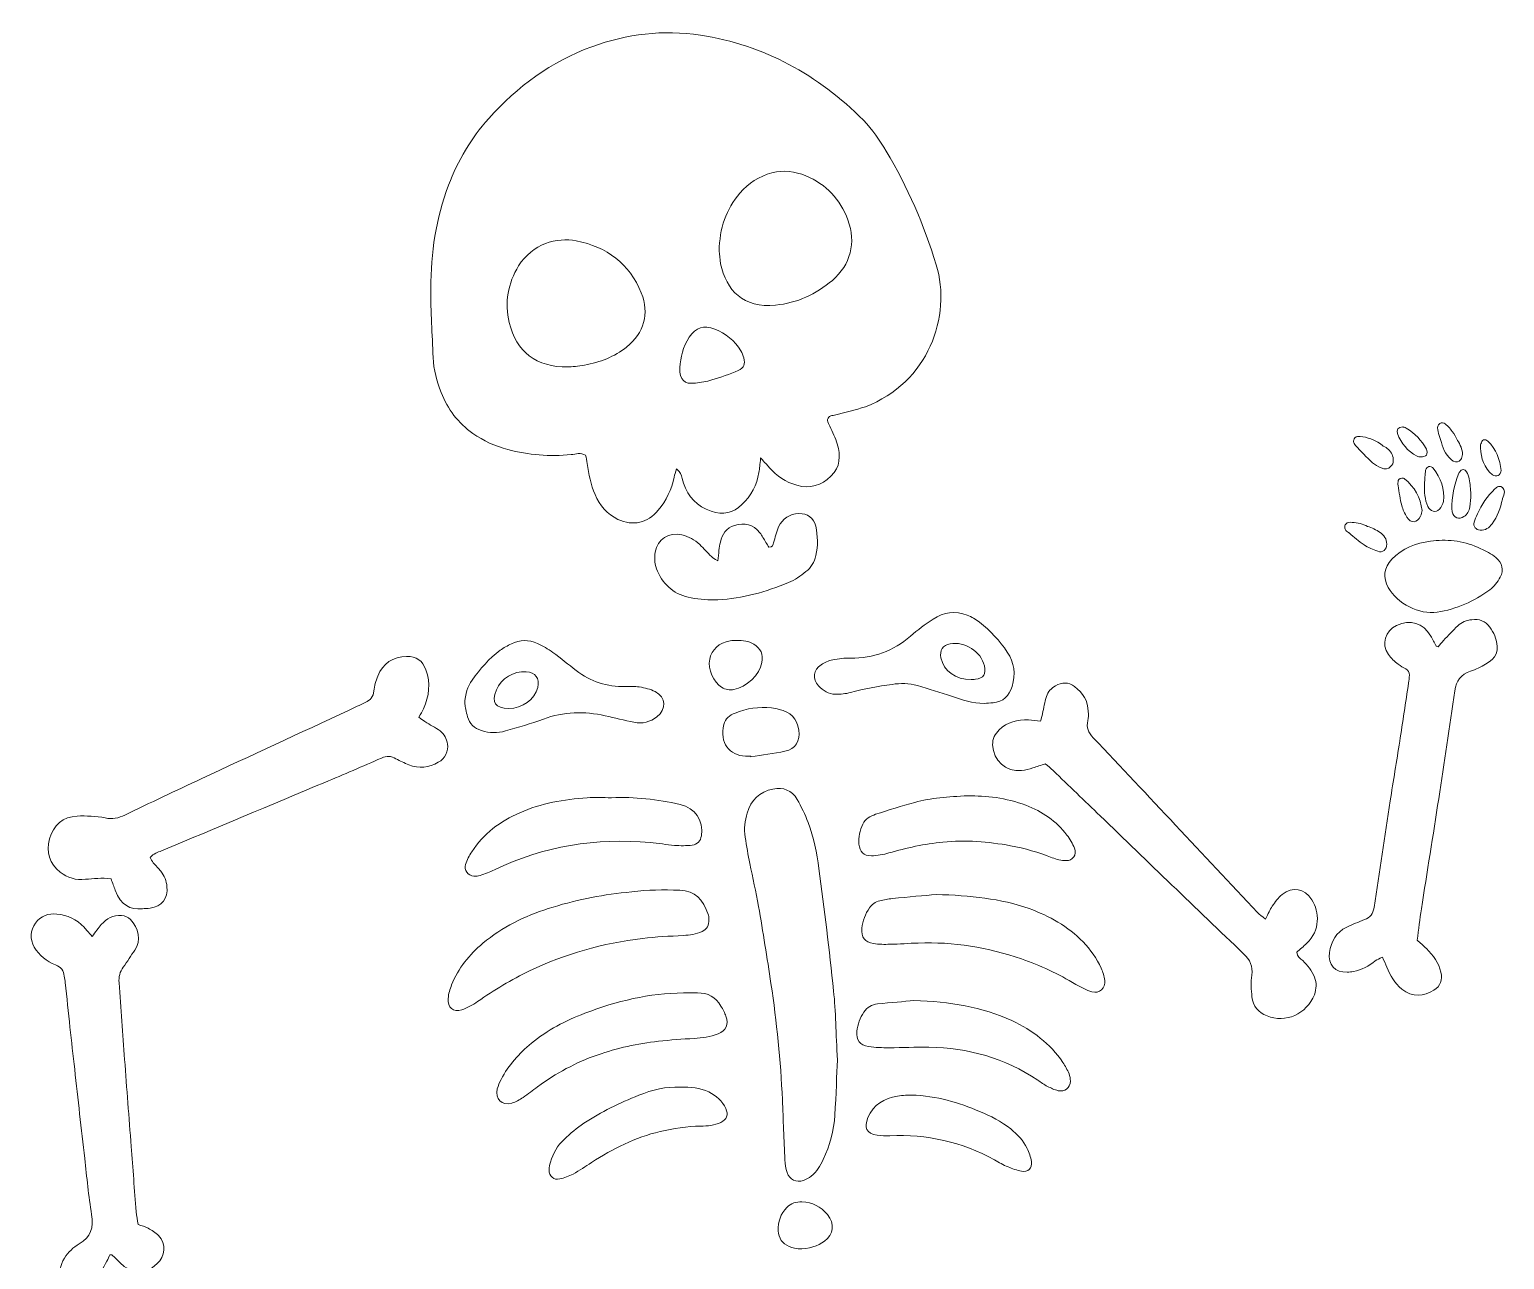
# Model space of a CAD drawing. Header units: inches. Extents: x -17 to -2.2, y 1.5 to 16.3.
# Drawn here: x -17.04 to -9.38, y 9.52 to 15.9 of the extents above; entities that cross this region are included whole.
import ezdxf

# ---------------------------------------------------------------- set-up
doc = ezdxf.new("R2010")
doc.units = ezdxf.units.IN
doc.header["$MEASUREMENT"] = 0
doc.layers.add('Layer 1', color=7, linetype='Continuous')

# ---------------------------------------------------------------- blocks, each defined once
blk = doc.blocks.new('block 6')
at = {"layer": 'Layer 1', "lineweight": 0}
for points, knots in [([(-14.9471, 14.1993), (-14.9516, 14.3191), (-14.9599, 14.4389), (-14.9595, 14.5587), (-14.9589, 14.7419), (-14.9325, 14.9216), (-14.867, 15.094), (-14.8184, 15.2219), (-14.7504, 15.3379), (-14.6586, 15.44), (-14.5091, 15.6063), (-14.3344, 15.7361), (-14.1231, 15.8131), (-13.9405, 15.8796), (-13.7532, 15.9022), (-13.5598, 15.8728), (-13.2267, 15.8222), (-12.9487, 15.6672), (-12.7131, 15.4309), (-12.6659, 15.3835), (-12.6289, 15.3278), (-12.5944, 15.2706), (-12.4825, 15.0853), (-12.3994, 14.8878), (-12.3353, 14.681), (-12.2531, 14.4157), (-12.3774, 14.0665), (-12.7031, 13.9447), (-12.7547, 13.9254), (-12.8098, 13.9153), (-12.8633, 13.9011), (-12.8718, 13.8988), (-12.8819, 13.8993), (-12.8885, 13.8945), (-12.8946, 13.8902), (-12.9007, 13.8801), (-12.8999, 13.8734), (-12.8987, 13.863), (-12.8912, 13.8534), (-12.8869, 13.8433), (-12.874, 13.8127), (-12.8584, 13.7828), (-12.849, 13.7511), (-12.8309, 13.6906), (-12.8328, 13.6316), (-12.8817, 13.584), (-12.9314, 13.5357), (-12.9898, 13.5172), (-13.0588, 13.5369), (-13.1163, 13.5533), (-13.1632, 13.5847), (-13.2021, 13.6293), (-13.2133, 13.6421), (-13.2249, 13.6545), (-13.2468, 13.6785), (-13.251, 13.6429), (-13.2526, 13.6233), (-13.2557, 13.6039), (-13.2663, 13.5381), (-13.2956, 13.4816), (-13.3445, 13.4364), (-13.3903, 13.3941), (-13.4406, 13.3798), (-13.5034, 13.4023), (-13.5763, 13.4284), (-13.6242, 13.4744), (-13.6477, 13.547), (-13.6531, 13.5639), (-13.6565, 13.5815), (-13.6627, 13.598), (-13.6653, 13.6051), (-13.6726, 13.6103), (-13.6832, 13.6229), (-13.6889, 13.6032), (-13.693, 13.5916), (-13.6955, 13.5796), (-13.7091, 13.5153), (-13.737, 13.4579), (-13.7784, 13.4072), (-13.833, 13.3402), (-13.9089, 13.3235), (-13.9874, 13.3598), (-14.0448, 13.3865), (-14.0826, 13.4312), (-14.1066, 13.4886), (-14.1283, 13.5402), (-14.1388, 13.5946), (-14.1471, 13.6496), (-14.1493, 13.6646), (-14.153, 13.6794), (-14.1557, 13.6927), (-14.1822, 13.7076), (-14.2065, 13.6985), (-14.2301, 13.696), (-14.3418, 13.6843), (-14.4518, 13.6936), (-14.5601, 13.7224), (-14.6251, 13.7396), (-14.6856, 13.7668), (-14.7405, 13.8058), (-14.8169, 13.86), (-14.872, 13.9311), (-14.9056, 14.0184), (-14.928, 14.0766), (-14.9447, 14.1364), (-14.9471, 14.1993)], [0, 0, 0, 0, 1, 1, 1, 2, 2, 2, 3, 3, 3, 4, 4, 4, 5, 5, 5, 6, 6, 6, 7, 7, 7, 8, 8, 8, 9, 9, 9, 10, 10, 10, 11, 11, 11, 12, 12, 12, 13, 13, 13, 14, 14, 14, 15, 15, 15, 16, 16, 16, 17, 17, 17, 18, 18, 18, 19, 19, 19, 20, 20, 20, 21, 21, 21, 22, 22, 22, 23, 23, 23, 24, 24, 24, 25, 25, 25, 26, 26, 26, 27, 27, 27, 28, 28, 28, 29, 29, 29, 30, 30, 30, 31, 31, 31, 32, 32, 32, 33, 33, 33, 34, 34, 34, 35, 35, 35, 35]), ([(-13.4621, 14.7518), (-13.4603, 14.7352), (-13.4596, 14.7106), (-13.4546, 14.6868), (-13.4252, 14.548), (-13.3375, 14.4551), (-13.1689, 14.4717), (-13.0568, 14.4827), (-12.9593, 14.5287), (-12.8746, 14.6003), (-12.7789, 14.6812), (-12.7508, 14.7958), (-12.7939, 14.9138), (-12.8333, 15.0216), (-12.9066, 15.0987), (-13.0124, 15.1428), (-13.0686, 15.1661), (-13.1269, 15.1741), (-13.1881, 15.1581), (-13.2553, 15.1406), (-13.3097, 15.1048), (-13.3541, 15.0532), (-13.4266, 14.9691), (-13.4605, 14.8702), (-13.4621, 14.7518)], [0, 0, 0, 0, 1, 1, 1, 2, 2, 2, 3, 3, 3, 4, 4, 4, 5, 5, 5, 6, 6, 6, 7, 7, 7, 8, 8, 8, 8]), ([(-14.5517, 14.3808), (-14.517, 14.2326), (-14.4109, 14.1482), (-14.2476, 14.1507), (-14.2267, 14.153), (-14.1931, 14.1541), (-14.1605, 14.1605), (-14.0814, 14.1761), (-14.0063, 14.2026), (-13.9424, 14.2544), (-13.8523, 14.3276), (-13.8233, 14.4275), (-13.8665, 14.5349), (-13.9278, 14.6877), (-14.0448, 14.7742), (-14.2042, 14.8056), (-14.3036, 14.8252), (-14.4327, 14.79), (-14.5033, 14.6752), (-14.5592, 14.5843), (-14.5764, 14.486), (-14.5517, 14.3808)], [0, 0, 0, 0, 1, 1, 1, 2, 2, 2, 3, 3, 3, 4, 4, 4, 5, 5, 5, 6, 6, 6, 7, 7, 7, 7]), ([(-13.667, 14.1472), (-13.6672, 14.0817), (-13.6439, 14.06), (-13.5853, 14.0674), (-13.5567, 14.071), (-13.5278, 14.0751), (-13.5004, 14.0835), (-13.4539, 14.0978), (-13.4077, 14.1135), (-13.363, 14.1326), (-13.3329, 14.1455), (-13.3257, 14.1666), (-13.3339, 14.1982), (-13.3372, 14.2109), (-13.3426, 14.2235), (-13.3495, 14.2346), (-13.3819, 14.2873), (-13.4273, 14.3251), (-13.4853, 14.3469), (-13.5431, 14.3687), (-13.5819, 14.3563), (-13.6174, 14.3048), (-13.6512, 14.2557), (-13.6622, 14.1995), (-13.667, 14.1472)], [0, 0, 0, 0, 1, 1, 1, 2, 2, 2, 3, 3, 3, 4, 4, 4, 5, 5, 5, 6, 6, 6, 7, 7, 7, 8, 8, 8, 8])]:
    blk.add_open_spline(points, degree=3, knots=knots, dxfattribs=at)
blk = doc.blocks.new('block 8')
at = {"layer": 'Layer 1', "lineweight": 0}
for points, knots in [([(-12.3518, 12.8417), (-12.2968, 12.8782), (-12.2362, 12.8865), (-12.1739, 12.8625), (-12.1514, 12.8538), (-12.1298, 12.8409), (-12.1107, 12.8261), (-12.0542, 12.7823), (-12.0058, 12.7304), (-11.9663, 12.6707), (-11.9297, 12.6155), (-11.9222, 12.5568), (-11.9412, 12.4927), (-11.9564, 12.4415), (-11.9882, 12.4141), (-12.0401, 12.4083), (-12.0556, 12.4066), (-12.0711, 12.4059), (-12.0866, 12.4047), (-12.1454, 12.4052), (-12.2001, 12.4238), (-12.2551, 12.4416), (-12.3142, 12.4606), (-12.3735, 12.479), (-12.4328, 12.4972), (-12.4762, 12.5106), (-12.5205, 12.5097), (-12.5648, 12.5035), (-12.6374, 12.4934), (-12.7094, 12.4809), (-12.7802, 12.4614), (-12.8054, 12.4544), (-12.8326, 12.4517), (-12.8588, 12.4524), (-12.8933, 12.4534), (-12.9229, 12.4698), (-12.9459, 12.4957), (-12.9777, 12.5316), (-12.973, 12.579), (-12.9334, 12.6052), (-12.9153, 12.6172), (-12.8938, 12.6264), (-12.8727, 12.6308), (-12.8425, 12.637), (-12.811, 12.6406), (-12.7802, 12.64), (-12.6613, 12.6377), (-12.5588, 12.6764), (-12.469, 12.7539), (-12.4321, 12.7857), (-12.3924, 12.8147), (-12.3518, 12.8417)], [0, 0, 0, 0, 1, 1, 1, 2, 2, 2, 3, 3, 3, 4, 4, 4, 5, 5, 5, 6, 6, 6, 7, 7, 7, 8, 8, 8, 9, 9, 9, 10, 10, 10, 11, 11, 11, 12, 12, 12, 13, 13, 13, 14, 14, 14, 15, 15, 15, 16, 16, 16, 17, 17, 17, 17]), ([(-12.3109, 12.6406), (-12.2972, 12.5739), (-12.2345, 12.5277), (-12.1535, 12.5281), (-12.1496, 12.5284), (-12.1407, 12.5286), (-12.132, 12.5298), (-12.0896, 12.5355), (-12.0748, 12.5574), (-12.0849, 12.599), (-12.1032, 12.6746), (-12.186, 12.7279), (-12.2632, 12.7138), (-12.3005, 12.707), (-12.3188, 12.679), (-12.3109, 12.6406)], [0, 0, 0, 0, 1, 1, 1, 2, 2, 2, 3, 3, 3, 4, 4, 4, 5, 5, 5, 5])]:
    blk.add_open_spline(points, degree=3, knots=knots, dxfattribs=at)
blk = doc.blocks.new('block 9')
at = {"layer": 'Layer 1', "lineweight": 0}
for points, knots in [([(-13.8767, 12.4902), (-13.8486, 12.4853), (-13.8194, 12.4788), (-13.7945, 12.4658), (-13.7386, 12.4365), (-13.735, 12.3746), (-13.7853, 12.3352), (-13.8202, 12.3077), (-13.8607, 12.2977), (-13.9044, 12.3068), (-13.9544, 12.3173), (-14.004, 12.3294), (-14.0538, 12.3405), (-14.1625, 12.3649), (-14.2692, 12.362), (-14.375, 12.323), (-14.4394, 12.2993), (-14.5058, 12.2804), (-14.572, 12.2618), (-14.6131, 12.2502), (-14.6551, 12.2502), (-14.6968, 12.2637), (-14.7335, 12.2757), (-14.7587, 12.2981), (-14.7685, 12.3358), (-14.7751, 12.3614), (-14.78, 12.3875), (-14.7828, 12.4005), (-14.7817, 12.4555), (-14.7672, 12.4927), (-14.7442, 12.526), (-14.7037, 12.5849), (-14.6559, 12.6375), (-14.5986, 12.6805), (-14.581, 12.6937), (-14.561, 12.7041), (-14.5411, 12.7137), (-14.4966, 12.7351), (-14.4505, 12.7365), (-14.4058, 12.7158), (-14.3778, 12.7029), (-14.3505, 12.6872), (-14.3255, 12.6692), (-14.284, 12.6394), (-14.2448, 12.6065), (-14.2042, 12.5755), (-14.1292, 12.5181), (-14.0447, 12.4895), (-13.9499, 12.492), (-13.9255, 12.4927), (-13.9005, 12.4943), (-13.8767, 12.4902)], [0, 0, 0, 0, 1, 1, 1, 2, 2, 2, 3, 3, 3, 4, 4, 4, 5, 5, 5, 6, 6, 6, 7, 7, 7, 8, 8, 8, 9, 9, 9, 10, 10, 10, 11, 11, 11, 12, 12, 12, 13, 13, 13, 14, 14, 14, 15, 15, 15, 16, 16, 16, 17, 17, 17, 17]), ([(-14.4638, 12.5691), (-14.528, 12.5731), (-14.5951, 12.5342), (-14.619, 12.4758), (-14.6474, 12.4062), (-14.6239, 12.3816), (-14.5539, 12.3782), (-14.4839, 12.3787), (-14.4205, 12.4251), (-14.4043, 12.4878), (-14.3923, 12.5342), (-14.4156, 12.566), (-14.4638, 12.5691)], [0, 0, 0, 0, 1, 1, 1, 2, 2, 2, 3, 3, 3, 4, 4, 4, 4])]:
    blk.add_open_spline(points, degree=3, knots=knots, dxfattribs=at)

msp = doc.modelspace()

# ---------------------------------------------------------------- linework, layer by layer
at = {"layer": 'Layer 1', "lineweight": 0}
for points, knots in [([(-9.7165, 13.7746), (-9.7072, 13.7337), (-9.693, 13.698), (-9.662, 13.6698), (-9.648, 13.6571), (-9.6304, 13.6542), (-9.62, 13.6622), (-9.6166, 13.6648), (-9.6141, 13.6677), (-9.6122, 13.6709), (-9.6068, 13.6773), (-9.6033, 13.6862), (-9.6033, 13.697), (-9.6031, 13.7213), (-9.6147, 13.7486), (-9.6293, 13.7698), (-9.6365, 13.7866), (-9.6455, 13.8021), (-9.6569, 13.8167), (-9.6679, 13.8308), (-9.6826, 13.8507), (-9.6988, 13.8588), (-9.7094, 13.8641), (-9.7206, 13.8611), (-9.7273, 13.8513), (-9.7339, 13.8416), (-9.7334, 13.8281), (-9.7298, 13.8157), (-9.7274, 13.8018), (-9.7223, 13.788), (-9.7165, 13.7746)], [0, 0, 0, 0, 1, 1, 1, 2, 2, 2, 3, 3, 3, 4, 4, 4, 5, 5, 5, 6, 6, 6, 7, 7, 7, 8, 8, 8, 9, 9, 9, 10, 10, 10, 10]), ([(-10.1587, 13.7435), (-10.1298, 13.7131), (-10.1009, 13.6826), (-10.0702, 13.654), (-10.0575, 13.6422), (-10.0409, 13.6341), (-10.025, 13.6267), (-10.0054, 13.6176), (-9.9868, 13.6214), (-9.9761, 13.6339), (-9.9755, 13.6346), (-9.9751, 13.6353), (-9.9746, 13.6359), (-9.9581, 13.6491), (-9.96, 13.6779), (-9.9685, 13.6967), (-9.9775, 13.7164), (-9.9942, 13.7317), (-10.014, 13.7397), (-10.0223, 13.7474), (-10.0316, 13.7542), (-10.042, 13.76), (-10.0713, 13.7763), (-10.114, 13.7923), (-10.1479, 13.7899), (-10.1597, 13.789), (-10.1663, 13.7803), (-10.1676, 13.7711), (-10.1693, 13.7655), (-10.1688, 13.7593), (-10.1658, 13.7541), (-10.1643, 13.7503), (-10.1617, 13.7466), (-10.1587, 13.7435)], [0, 0, 0, 0, 1, 1, 1, 2, 2, 2, 3, 3, 3, 4, 4, 4, 5, 5, 5, 6, 6, 6, 7, 7, 7, 8, 8, 8, 9, 9, 9, 10, 10, 10, 11, 11, 11, 11]), ([(-9.8387, 13.6886), (-9.8329, 13.6857), (-9.8256, 13.6831), (-9.8196, 13.684), (-9.8092, 13.6855), (-9.7954, 13.687), (-9.7903, 13.6939), (-9.7854, 13.7008), (-9.7856, 13.7164), (-9.7901, 13.7244), (-9.8156, 13.7694), (-9.8501, 13.8066), (-9.8949, 13.8332), (-9.9022, 13.8376), (-9.9113, 13.8387), (-9.9133, 13.8393), (-9.9358, 13.84), (-9.9472, 13.8231), (-9.9408, 13.8058), (-9.9216, 13.754), (-9.8882, 13.7141), (-9.8387, 13.6886)], [0, 0, 0, 0, 1, 1, 1, 2, 2, 2, 3, 3, 3, 4, 4, 4, 5, 5, 5, 6, 6, 6, 7, 7, 7, 7]), ([(-9.4476, 13.5915), (-9.4404, 13.5858), (-9.4254, 13.5834), (-9.4175, 13.5871), (-9.4099, 13.5906), (-9.4017, 13.6044), (-9.4025, 13.6129), (-9.4083, 13.6713), (-9.4285, 13.7242), (-9.4711, 13.7663), (-9.4762, 13.7713), (-9.4881, 13.7745), (-9.4943, 13.772), (-9.5005, 13.7695), (-9.5046, 13.7594), (-9.5077, 13.7518), (-9.51, 13.7459), (-9.5093, 13.7388), (-9.5101, 13.7306), (-9.5057, 13.6779), (-9.4922, 13.6273), (-9.4476, 13.5915)], [0, 0, 0, 0, 1, 1, 1, 2, 2, 2, 3, 3, 3, 4, 4, 4, 5, 5, 5, 6, 6, 6, 7, 7, 7, 7]), ([(-9.7943, 13.6159), (-9.7979, 13.5919), (-9.7984, 13.5675), (-9.8002, 13.5432), (-9.801, 13.503), (-9.7999, 13.4634), (-9.7822, 13.4261), (-9.7699, 13.4002), (-9.7428, 13.3928), (-9.7228, 13.4127), (-9.7126, 13.4228), (-9.7041, 13.4384), (-9.7024, 13.4525), (-9.6943, 13.5174), (-9.7151, 13.5747), (-9.7547, 13.6255), (-9.7591, 13.6311), (-9.7709, 13.6351), (-9.7777, 13.6335), (-9.7845, 13.6318), (-9.7933, 13.6227), (-9.7943, 13.6159)], [0, 0, 0, 0, 1, 1, 1, 2, 2, 2, 3, 3, 3, 4, 4, 4, 5, 5, 5, 6, 6, 6, 7, 7, 7, 7]), ([(-9.9037, 13.5704), (-9.9053, 13.5717), (-9.9077, 13.5722), (-9.9097, 13.5731), (-9.919, 13.5774), (-9.9346, 13.5707), (-9.9363, 13.5608), (-9.9378, 13.5523), (-9.9392, 13.5432), (-9.9378, 13.5349), (-9.932, 13.5002), (-9.9269, 13.4652), (-9.918, 13.4313), (-9.9126, 13.4104), (-9.9027, 13.39), (-9.8914, 13.3714), (-9.8709, 13.3379), (-9.8374, 13.3405), (-9.8208, 13.3761), (-9.8162, 13.3858), (-9.8147, 13.3969), (-9.8122, 13.4058), (-9.8226, 13.4736), (-9.8517, 13.5284), (-9.9037, 13.5704)], [0, 0, 0, 0, 1, 1, 1, 2, 2, 2, 3, 3, 3, 4, 4, 4, 5, 5, 5, 6, 6, 6, 7, 7, 7, 8, 8, 8, 8]), ([(-9.6191, 13.6055), (-9.6203, 13.6036), (-9.6214, 13.6016), (-9.6223, 13.5996), (-9.6464, 13.5392), (-9.6588, 13.4766), (-9.6579, 13.4115), (-9.6578, 13.4071), (-9.6571, 13.4027), (-9.6563, 13.3983), (-9.6508, 13.3689), (-9.6197, 13.3564), (-9.5952, 13.3741), (-9.5783, 13.3864), (-9.5683, 13.4037), (-9.5653, 13.4241), (-9.5622, 13.446), (-9.561, 13.4682), (-9.5589, 13.4908), (-9.5618, 13.5169), (-9.5637, 13.5434), (-9.5681, 13.5696), (-9.5703, 13.5823), (-9.576, 13.5948), (-9.582, 13.6065), (-9.5901, 13.6224), (-9.6098, 13.6215), (-9.6191, 13.6055)], [0, 0, 0, 0, 1, 1, 1, 2, 2, 2, 3, 3, 3, 4, 4, 4, 5, 5, 5, 6, 6, 6, 7, 7, 7, 8, 8, 8, 9, 9, 9, 9]), ([(-9.4153, 13.53), (-9.4227, 13.5289), (-9.4296, 13.5236), (-9.4352, 13.5179), (-9.4726, 13.4797), (-9.5039, 13.4369), (-9.5259, 13.3878), (-9.5322, 13.3737), (-9.5387, 13.3594), (-9.5426, 13.3446), (-9.5484, 13.3228), (-9.5338, 13.3053), (-9.5112, 13.3038), (-9.4838, 13.3019), (-9.4648, 13.3158), (-9.4495, 13.3363), (-9.421, 13.3745), (-9.4068, 13.4182), (-9.3954, 13.4651), (-9.3951, 13.4658), (-9.3948, 13.4666), (-9.3945, 13.4673), (-9.3902, 13.4787), (-9.3849, 13.4908), (-9.385, 13.5032), (-9.385, 13.5217), (-9.4008, 13.5333), (-9.4153, 13.53)], [0, 0, 0, 0, 1, 1, 1, 2, 2, 2, 3, 3, 3, 4, 4, 4, 5, 5, 5, 6, 6, 6, 7, 7, 7, 8, 8, 8, 9, 9, 9, 9]), ([(-12.9606, 13.3241), (-12.9696, 13.3678), (-13.003, 13.3912), (-13.048, 13.3899), (-13.0974, 13.3885), (-13.1329, 13.3638), (-13.1534, 13.3205), (-13.1655, 13.2947), (-13.1709, 13.2657), (-13.1796, 13.2383), (-13.1828, 13.2281), (-13.1844, 13.216), (-13.2036, 13.2155), (-13.2082, 13.2225), (-13.2142, 13.2311), (-13.2197, 13.2399), (-13.2302, 13.2569), (-13.2387, 13.2754), (-13.2511, 13.2907), (-13.2857, 13.3335), (-13.3304, 13.3451), (-13.3823, 13.3287), (-13.4255, 13.3151), (-13.4468, 13.2829), (-13.456, 13.2419), (-13.4623, 13.214), (-13.4641, 13.1852), (-13.4696, 13.1445), (-13.4856, 13.1554), (-13.4951, 13.1602), (-13.5023, 13.1672), (-13.523, 13.1873), (-13.5424, 13.2088), (-13.5631, 13.2289), (-13.5892, 13.2542), (-13.6207, 13.2704), (-13.6558, 13.2792), (-13.7221, 13.2958), (-13.783, 13.2566), (-13.7941, 13.1894), (-13.7995, 13.1561), (-13.7971, 13.1233), (-13.7829, 13.0915), (-13.7483, 13.0149), (-13.6898, 12.967), (-13.6079, 12.9523), (-13.5623, 12.9441), (-13.515, 12.9409), (-13.4688, 12.9429), (-13.3409, 12.9484), (-13.2193, 12.9841), (-13.1015, 13.032), (-13.0693, 13.0452), (-13.0398, 13.067), (-13.012, 13.0886), (-12.9853, 13.1093), (-12.9669, 13.138), (-12.9597, 13.1717), (-12.9487, 13.2224), (-12.9502, 13.2737), (-12.9606, 13.3241)], [0, 0, 0, 0, 1, 1, 1, 2, 2, 2, 3, 3, 3, 4, 4, 4, 5, 5, 5, 6, 6, 6, 7, 7, 7, 8, 8, 8, 9, 9, 9, 10, 10, 10, 11, 11, 11, 12, 12, 12, 13, 13, 13, 14, 14, 14, 15, 15, 15, 16, 16, 16, 17, 17, 17, 18, 18, 18, 19, 19, 19, 20, 20, 20, 20]), ([(-10.2119, 13.3082), (-10.2083, 13.3006), (-10.2021, 13.2954), (-10.1948, 13.2918), (-10.1938, 13.2909), (-10.1928, 13.29), (-10.1917, 13.2892), (-10.1662, 13.2683), (-10.1415, 13.2461), (-10.1141, 13.2281), (-10.0924, 13.2139), (-10.0678, 13.2029), (-10.0432, 13.1943), (-10.0163, 13.1849), (-9.9965, 13.2027), (-9.9961, 13.2318), (-9.9958, 13.2591), (-10.0107, 13.2772), (-10.031, 13.2918), (-10.0512, 13.3063), (-10.073, 13.3162), (-10.0962, 13.3234), (-10.1209, 13.3356), (-10.1471, 13.3434), (-10.1758, 13.3444), (-10.1877, 13.3462), (-10.1994, 13.3451), (-10.2086, 13.3357), (-10.2137, 13.3305), (-10.2152, 13.3246), (-10.2143, 13.319), (-10.2143, 13.3154), (-10.2135, 13.3117), (-10.2119, 13.3082)], [0, 0, 0, 0, 1, 1, 1, 2, 2, 2, 3, 3, 3, 4, 4, 4, 5, 5, 5, 6, 6, 6, 7, 7, 7, 8, 8, 8, 9, 9, 9, 10, 10, 10, 11, 11, 11, 11]), ([(-9.4293, 13.1612), (-9.441, 13.1712), (-9.4545, 13.1793), (-9.4679, 13.1871), (-9.5425, 13.2303), (-9.6226, 13.2531), (-9.7094, 13.2515), (-9.7293, 13.2502), (-9.7495, 13.2503), (-9.7691, 13.2473), (-9.8453, 13.2355), (-9.9155, 13.2095), (-9.9704, 13.153), (-10.0112, 13.1109), (-10.0171, 13.0556), (-9.9887, 13.0061), (-9.9416, 12.9237), (-9.8274, 12.8638), (-9.7346, 12.8781), (-9.6343, 12.8935), (-9.5434, 12.9351), (-9.4615, 12.9941), (-9.4391, 13.0103), (-9.4204, 13.0351), (-9.4071, 13.0598), (-9.3868, 13.0975), (-9.3967, 13.1335), (-9.4293, 13.1612)], [0, 0, 0, 0, 1, 1, 1, 2, 2, 2, 3, 3, 3, 4, 4, 4, 5, 5, 5, 6, 6, 6, 7, 7, 7, 8, 8, 8, 9, 9, 9, 9]), ([(-9.4617, 12.801), (-9.4845, 12.8328), (-9.517, 12.8445), (-9.5551, 12.8393), (-9.582, 12.8357), (-9.6075, 12.8266), (-9.6273, 12.8077), (-9.6529, 12.7832), (-9.6769, 12.7571), (-9.7012, 12.7313), (-9.7114, 12.7205), (-9.7207, 12.7089), (-9.7291, 12.6991), (-9.7355, 12.701), (-9.7386, 12.701), (-9.7393, 12.7023), (-9.7491, 12.7196), (-9.7582, 12.7373), (-9.7681, 12.7545), (-9.8071, 12.8224), (-9.8743, 12.8432), (-9.9449, 12.8094), (-10.0053, 12.7805), (-10.0254, 12.7142), (-9.988, 12.6588), (-9.9746, 12.6391), (-9.9549, 12.6232), (-9.9365, 12.6076), (-9.9248, 12.5977), (-9.9098, 12.5918), (-9.8965, 12.5838), (-9.8841, 12.5763), (-9.8778, 12.5651), (-9.8787, 12.5505), (-9.8795, 12.5372), (-9.8805, 12.5239), (-9.8825, 12.5108), (-9.8979, 12.4098), (-9.9132, 12.3088), (-9.929, 12.2079), (-9.9452, 12.1048), (-9.9622, 12.0019), (-9.9782, 11.8987), (-10.0066, 11.7144), (-10.0352, 11.5301), (-10.062, 11.3455), (-10.0668, 11.3122), (-10.0828, 11.294), (-10.1124, 11.2825), (-10.1433, 11.2705), (-10.1738, 11.257), (-10.2039, 11.243), (-10.2599, 11.2171), (-10.2852, 11.1692), (-10.2933, 11.1112), (-10.3021, 11.0483), (-10.265, 11.0081), (-10.2016, 11.0093), (-10.1906, 11.0095), (-10.1796, 11.0116), (-10.1687, 11.0137), (-10.1263, 11.0219), (-10.0898, 11.0424), (-10.0557, 11.0682), (-10.0459, 11.0756), (-10.0339, 11.0802), (-10.0189, 11.0883), (-10.0102, 11.0683), (-10.0034, 11.0524), (-9.9965, 11.0365), (-9.9777, 10.9935), (-9.9557, 10.9524), (-9.918, 10.9224), (-9.8616, 10.8776), (-9.8047, 10.8837), (-9.7511, 10.9168), (-9.7176, 10.9374), (-9.7061, 10.9709), (-9.7148, 11.0091), (-9.7261, 11.0587), (-9.7549, 11.0976), (-9.7903, 11.1324), (-9.8059, 11.1477), (-9.8224, 11.162), (-9.8383, 11.1766), (-9.8308, 11.2325), (-9.8246, 11.2853), (-9.8164, 11.3378), (-9.7868, 11.5287), (-9.7558, 11.7193), (-9.7265, 11.9102), (-9.6979, 12.0968), (-9.6698, 12.2834), (-9.6435, 12.4703), (-9.6361, 12.5227), (-9.6105, 12.5547), (-9.561, 12.5717), (-9.5339, 12.5809), (-9.5074, 12.5935), (-9.4827, 12.6081), (-9.4297, 12.6394), (-9.4045, 12.6721), (-9.4358, 12.7547), (-9.4421, 12.7711), (-9.4514, 12.7867), (-9.4617, 12.801)], [0, 0, 0, 0, 1, 1, 1, 2, 2, 2, 3, 3, 3, 4, 4, 4, 5, 5, 5, 6, 6, 6, 7, 7, 7, 8, 8, 8, 9, 9, 9, 10, 10, 10, 11, 11, 11, 12, 12, 12, 13, 13, 13, 14, 14, 14, 15, 15, 15, 16, 16, 16, 17, 17, 17, 18, 18, 18, 19, 19, 19, 20, 20, 20, 21, 21, 21, 22, 22, 22, 23, 23, 23, 24, 24, 24, 25, 25, 25, 26, 26, 26, 27, 27, 27, 28, 28, 28, 29, 29, 29, 30, 30, 30, 31, 31, 31, 32, 32, 32, 33, 33, 33, 34, 34, 34, 35, 35, 35, 35]), ([(-13.3854, 12.4767), (-13.3217, 12.4866), (-13.2517, 12.5543), (-13.24, 12.6169), (-13.2321, 12.6594), (-13.246, 12.6895), (-13.2827, 12.7126), (-13.3083, 12.7286), (-13.3363, 12.7323), (-13.377, 12.7316), (-13.3788, 12.7314), (-13.3922, 12.7316), (-13.4053, 12.7293), (-13.4624, 12.7196), (-13.5021, 12.6834), (-13.5114, 12.6335), (-13.521, 12.5826), (-13.4916, 12.5149), (-13.4492, 12.4885), (-13.4292, 12.4761), (-13.4079, 12.4732), (-13.3854, 12.4767)], [0, 0, 0, 0, 1, 1, 1, 2, 2, 2, 3, 3, 3, 4, 4, 4, 5, 5, 5, 6, 6, 6, 7, 7, 7, 7]), ([(-16.939, 11.7012), (-16.9188, 11.7715), (-16.8674, 11.8171), (-16.7957, 11.8198), (-16.7472, 11.8217), (-16.6973, 11.8203), (-16.6501, 11.8104), (-16.6118, 11.8025), (-16.5811, 11.8095), (-16.5482, 11.8253), (-16.4161, 11.8885), (-16.2838, 11.9513), (-16.151, 12.0132), (-15.8954, 12.1323), (-15.6395, 12.2506), (-15.3838, 12.3693), (-15.3556, 12.3824), (-15.328, 12.3968), (-15.2997, 12.4094), (-15.2732, 12.4213), (-15.2577, 12.4386), (-15.2544, 12.4693), (-15.2517, 12.4955), (-15.2446, 12.5219), (-15.235, 12.5465), (-15.2096, 12.6117), (-15.154, 12.6483), (-15.0853, 12.6483), (-15.0332, 12.6483), (-15.0016, 12.6267), (-14.9843, 12.5781), (-14.9597, 12.5095), (-14.9677, 12.4426), (-14.9969, 12.3773), (-15.0031, 12.3633), (-15.0113, 12.3502), (-15.0206, 12.3329), (-15.0099, 12.3248), (-15.0004, 12.3167), (-14.99, 12.3102), (-14.9638, 12.2939), (-14.9358, 12.28), (-14.911, 12.2618), (-14.8889, 12.2457), (-14.877, 12.2209), (-14.8722, 12.1938), (-14.8659, 12.1579), (-14.8854, 12.1178), (-14.9203, 12.099), (-14.9693, 12.0725), (-15.0206, 12.0635), (-15.0739, 12.0863), (-15.0963, 12.096), (-15.119, 12.1054), (-15.14, 12.1177), (-15.1654, 12.1326), (-15.1885, 12.1329), (-15.2156, 12.1209), (-15.313, 12.0779), (-15.4111, 12.0362), (-15.5094, 11.9949), (-15.7918, 11.8762), (-16.0744, 11.7581), (-16.3569, 11.6396), (-16.3769, 11.6312), (-16.3991, 11.626), (-16.4163, 11.605), (-16.4109, 11.5958), (-16.4068, 11.5859), (-16.4003, 11.578), (-16.3877, 11.5625), (-16.3731, 11.5487), (-16.3605, 11.5332), (-16.3417, 11.5103), (-16.3318, 11.4833), (-16.3291, 11.4539), (-16.3233, 11.3926), (-16.3555, 11.3514), (-16.4169, 11.3418), (-16.4301, 11.3398), (-16.4435, 11.3399), (-16.4568, 11.3391), (-16.5196, 11.3354), (-16.5686, 11.3534), (-16.5977, 11.4351), (-16.6044, 11.4537), (-16.6113, 11.4722), (-16.6195, 11.4945), (-16.6686, 11.5), (-16.7104, 11.496), (-16.7523, 11.4918), (-16.8009, 11.4868), (-16.8449, 11.4983), (-16.8834, 11.5287), (-16.9375, 11.5713), (-16.958, 11.6352), (-16.939, 11.7012)], [0, 0, 0, 0, 1, 1, 1, 2, 2, 2, 3, 3, 3, 4, 4, 4, 5, 5, 5, 6, 6, 6, 7, 7, 7, 8, 8, 8, 9, 9, 9, 10, 10, 10, 11, 11, 11, 12, 12, 12, 13, 13, 13, 14, 14, 14, 15, 15, 15, 16, 16, 16, 17, 17, 17, 18, 18, 18, 19, 19, 19, 20, 20, 20, 21, 21, 21, 22, 22, 22, 23, 23, 23, 24, 24, 24, 25, 25, 25, 26, 26, 26, 27, 27, 27, 28, 28, 28, 29, 29, 29, 30, 30, 30, 31, 31, 31, 32, 32, 32, 32]), ([(-10.3859, 11.3855), (-10.4245, 11.4449), (-10.4835, 11.4566), (-10.5397, 11.4126), (-10.56, 11.3967), (-10.5756, 11.3738), (-10.5906, 11.3521), (-10.603, 11.3342), (-10.6113, 11.3135), (-10.6263, 11.2848), (-10.6438, 11.2994), (-10.6564, 11.3079), (-10.6665, 11.3187), (-10.9509, 11.6214), (-11.2347, 11.9246), (-11.5197, 12.2267), (-11.545, 12.2536), (-11.5574, 12.2795), (-11.548, 12.3159), (-11.5442, 12.3306), (-11.5452, 12.3469), (-11.5456, 12.3623), (-11.5469, 12.4177), (-11.5745, 12.4594), (-11.6166, 12.4921), (-11.6482, 12.5167), (-11.6826, 12.5147), (-11.7165, 12.4959), (-11.7387, 12.4835), (-11.7555, 12.4649), (-11.7629, 12.4411), (-11.772, 12.4116), (-11.7769, 12.3809), (-11.7838, 12.3507), (-11.7866, 12.3385), (-11.7897, 12.3264), (-11.7931, 12.3124), (-11.8165, 12.3151), (-11.8361, 12.3185), (-11.8557, 12.3193), (-11.9133, 12.3215), (-11.9661, 12.3085), (-12.0086, 12.2668), (-12.03, 12.2458), (-12.0434, 12.221), (-12.0423, 12.1899), (-12.0394, 12.1073), (-11.974, 12.0485), (-11.8917, 12.0563), (-11.8721, 12.0581), (-11.8527, 12.0645), (-11.8336, 12.07), (-11.8125, 12.076), (-11.7918, 12.0835), (-11.7689, 12.091), (-11.7549, 12.0791), (-11.7408, 12.0685), (-11.7282, 12.0564), (-11.6465, 11.9779), (-11.5652, 11.8991), (-11.4836, 11.8205), (-11.2357, 11.5817), (-10.9881, 11.3424), (-10.7391, 11.1048), (-10.7057, 11.0728), (-10.6898, 11.0415), (-10.6973, 10.9942), (-10.703, 10.9577), (-10.6994, 10.9191), (-10.6961, 10.8817), (-10.6918, 10.8327), (-10.662, 10.8014), (-10.6178, 10.7828), (-10.5229, 10.7429), (-10.4117, 10.7931), (-10.3722, 10.8928), (-10.3601, 10.9234), (-10.3601, 10.9528), (-10.3714, 10.9835), (-10.3842, 11.018), (-10.4066, 11.0448), (-10.4324, 11.0696), (-10.4448, 11.0815), (-10.4633, 11.0889), (-10.4637, 11.1137), (-10.4472, 11.1281), (-10.4284, 11.1433), (-10.4109, 11.1599), (-10.3417, 11.226), (-10.3442, 11.3211), (-10.3859, 11.3855)], [0, 0, 0, 0, 1, 1, 1, 2, 2, 2, 3, 3, 3, 4, 4, 4, 5, 5, 5, 6, 6, 6, 7, 7, 7, 8, 8, 8, 9, 9, 9, 10, 10, 10, 11, 11, 11, 12, 12, 12, 13, 13, 13, 14, 14, 14, 15, 15, 15, 16, 16, 16, 17, 17, 17, 18, 18, 18, 19, 19, 19, 20, 20, 20, 21, 21, 21, 22, 22, 22, 23, 23, 23, 24, 24, 24, 25, 25, 25, 26, 26, 26, 27, 27, 27, 28, 28, 28, 29, 29, 29, 30, 30, 30, 30]), ([(-13.325, 12.1309), (-13.3162, 12.1305), (-13.3073, 12.1308), (-13.2984, 12.1308), (-13.2984, 12.1308), (-13.2979, 12.1271), (-13.2979, 12.1271), (-13.2388, 12.1368), (-13.1792, 12.1441), (-13.1207, 12.1567), (-13.0647, 12.1687), (-13.0398, 12.2103), (-13.0494, 12.266), (-13.0601, 12.3283), (-13.0894, 12.3593), (-13.1514, 12.3737), (-13.1644, 12.3767), (-13.1775, 12.3796), (-13.1907, 12.381), (-13.2558, 12.3876), (-13.3192, 12.3798), (-13.3798, 12.3545), (-13.4072, 12.343), (-13.4312, 12.3264), (-13.4385, 12.2953), (-13.4608, 12.201), (-13.4094, 12.1338), (-13.325, 12.1309)], [0, 0, 0, 0, 1, 1, 1, 2, 2, 2, 3, 3, 3, 4, 4, 4, 5, 5, 5, 6, 6, 6, 7, 7, 7, 8, 8, 8, 9, 9, 9, 9]), ([(-12.8484, 10.553), (-12.8558, 10.6957), (-12.8568, 10.8049), (-12.868, 10.9129), (-12.8901, 11.1247), (-12.9166, 11.3362), (-12.9441, 11.5474), (-12.9546, 11.6287), (-12.9713, 11.7096), (-13.0005, 11.7866), (-13.0162, 11.8279), (-13.0354, 11.8683), (-13.0574, 11.9066), (-13.0847, 11.9543), (-13.1291, 11.9707), (-13.1827, 11.9604), (-13.253, 11.947), (-13.2965, 11.9024), (-13.3163, 11.8359), (-13.3282, 11.7955), (-13.3342, 11.7532), (-13.3272, 11.7107), (-13.3196, 11.6647), (-13.3121, 11.6188), (-13.3031, 11.5731), (-13.2884, 11.4992), (-13.2704, 11.4258), (-13.2576, 11.3515), (-13.2346, 11.2182), (-13.2132, 11.0845), (-13.1932, 10.9507), (-13.1634, 10.7508), (-13.1427, 10.55), (-13.134, 10.348), (-13.1295, 10.2438), (-13.1255, 10.1395), (-13.1204, 10.0353), (-13.1193, 10.0134), (-13.1173, 9.9905), (-13.1098, 9.9702), (-13.0958, 9.9321), (-13.0624, 9.9168), (-13.0238, 9.929), (-13.0094, 9.9335), (-12.9958, 9.9422), (-12.9838, 9.9516), (-12.955, 9.9739), (-12.937, 10.0048), (-12.9219, 10.0372), (-12.8877, 10.1103), (-12.8667, 10.1874), (-12.8615, 10.2677), (-12.8547, 10.374), (-12.8516, 10.4804), (-12.8484, 10.553)], [0, 0, 0, 0, 1, 1, 1, 2, 2, 2, 3, 3, 3, 4, 4, 4, 5, 5, 5, 6, 6, 6, 7, 7, 7, 8, 8, 8, 9, 9, 9, 10, 10, 10, 11, 11, 11, 12, 12, 12, 13, 13, 13, 14, 14, 14, 15, 15, 15, 16, 16, 16, 17, 17, 17, 18, 18, 18, 18]), ([(-14.0218, 11.9153), (-14.0639, 11.9153), (-14.1063, 11.9177), (-14.1482, 11.9149), (-14.2683, 11.9068), (-14.3861, 11.8864), (-14.497, 11.8372), (-14.5984, 11.7923), (-14.6858, 11.7295), (-14.7465, 11.6347), (-14.7595, 11.6143), (-14.7709, 11.5921), (-14.7786, 11.5693), (-14.7888, 11.5391), (-14.7677, 11.5106), (-14.7356, 11.5083), (-14.7248, 11.5076), (-14.7131, 11.5086), (-14.7029, 11.5121), (-14.6778, 11.5207), (-14.6526, 11.5297), (-14.6288, 11.5412), (-14.3725, 11.6652), (-14.1018, 11.7065), (-13.8198, 11.6829), (-13.7778, 11.6794), (-13.7363, 11.6712), (-13.6943, 11.668), (-13.6636, 11.6657), (-13.6321, 11.6651), (-13.6019, 11.6695), (-13.5768, 11.6731), (-13.5584, 11.6896), (-13.5543, 11.7181), (-13.5428, 11.7982), (-13.587, 11.8613), (-13.6654, 11.8802), (-13.7827, 11.9083), (-13.9015, 11.9195), (-14.0218, 11.9153)], [0, 0, 0, 0, 1, 1, 1, 2, 2, 2, 3, 3, 3, 4, 4, 4, 5, 5, 5, 6, 6, 6, 7, 7, 7, 8, 8, 8, 9, 9, 9, 10, 10, 10, 11, 11, 11, 12, 12, 12, 13, 13, 13, 13]), ([(-11.6566, 11.7215), (-11.7118, 11.7942), (-11.7848, 11.843), (-11.8693, 11.8757), (-11.9725, 11.9156), (-12.0802, 11.9255), (-12.1697, 11.925), (-12.2761, 11.9207), (-12.3625, 11.9134), (-12.4464, 11.891), (-12.5148, 11.8727), (-12.5825, 11.8511), (-12.6498, 11.829), (-12.6772, 11.8201), (-12.704, 11.8069), (-12.7168, 11.7781), (-12.7315, 11.7453), (-12.7391, 11.7106), (-12.7364, 11.6745), (-12.7333, 11.634), (-12.7129, 11.6129), (-12.672, 11.6139), (-12.6413, 11.6147), (-12.61, 11.6198), (-12.5805, 11.6284), (-12.4888, 11.6552), (-12.3961, 11.6753), (-12.3007, 11.685), (-12.1825, 11.697), (-12.066, 11.6869), (-11.9499, 11.6661), (-11.8755, 11.6528), (-11.8035, 11.6311), (-11.7329, 11.6038), (-11.7105, 11.5952), (-11.6858, 11.5893), (-11.6619, 11.5886), (-11.6267, 11.5874), (-11.604, 11.6201), (-11.6172, 11.6526), (-11.627, 11.677), (-11.6407, 11.7005), (-11.6566, 11.7215)], [0, 0, 0, 0, 1, 1, 1, 2, 2, 2, 3, 3, 3, 4, 4, 4, 5, 5, 5, 6, 6, 6, 7, 7, 7, 8, 8, 8, 9, 9, 9, 10, 10, 10, 11, 11, 11, 12, 12, 12, 13, 13, 13, 14, 14, 14, 14]), ([(-14.8693, 10.8737), (-14.8737, 10.8271), (-14.8423, 10.8003), (-14.7984, 10.8146), (-14.7694, 10.8241), (-14.7414, 10.8397), (-14.7163, 10.8572), (-14.6306, 10.9173), (-14.5414, 10.9716), (-14.447, 11.0164), (-14.2611, 11.1048), (-14.0653, 11.1609), (-13.8609, 11.185), (-13.7904, 11.1933), (-13.7192, 11.1959), (-13.6484, 11.2007), (-13.615, 11.203), (-13.582, 11.2059), (-13.5512, 11.2208), (-13.5265, 11.2327), (-13.5139, 11.2513), (-13.5151, 11.2858), (-13.5153, 11.2877), (-13.5149, 11.297), (-13.5177, 11.3052), (-13.5472, 11.3913), (-13.5863, 11.4312), (-13.6664, 11.4348), (-13.6775, 11.4354), (-13.6886, 11.4354), (-13.6997, 11.4359), (-13.782, 11.4397), (-13.8638, 11.4333), (-13.9456, 11.4241), (-14.0829, 11.4086), (-14.2177, 11.382), (-14.3491, 11.3398), (-14.4726, 11.3), (-14.5883, 11.2443), (-14.6884, 11.16), (-14.759, 11.1005), (-14.8171, 11.0311), (-14.8511, 10.9441), (-14.8599, 10.9216), (-14.8671, 10.8976), (-14.8693, 10.8737)], [0, 0, 0, 0, 1, 1, 1, 2, 2, 2, 3, 3, 3, 4, 4, 4, 5, 5, 5, 6, 6, 6, 7, 7, 7, 8, 8, 8, 9, 9, 9, 10, 10, 10, 11, 11, 11, 12, 12, 12, 13, 13, 13, 14, 14, 14, 15, 15, 15, 15]), ([(-11.5266, 10.9077), (-11.4885, 10.8964), (-11.4547, 10.9273), (-11.46, 10.9671), (-11.4628, 10.9887), (-11.4701, 11.0104), (-11.4792, 11.0303), (-11.5022, 11.0812), (-11.5342, 11.1262), (-11.573, 11.1666), (-11.6517, 11.2483), (-11.7476, 11.3023), (-11.8534, 11.3397), (-12.0015, 11.392), (-12.1554, 11.4077), (-12.336, 11.4128), (-12.3954, 11.4075), (-12.4793, 11.4004), (-12.5631, 11.3922), (-12.5851, 11.39), (-12.6068, 11.3847), (-12.6284, 11.3799), (-12.651, 11.3749), (-12.6691, 11.3622), (-12.6818, 11.343), (-12.703, 11.3112), (-12.718, 11.2769), (-12.7209, 11.2383), (-12.7244, 11.1903), (-12.7077, 11.1662), (-12.6611, 11.1585), (-12.633, 11.1539), (-12.6038, 11.1538), (-12.5751, 11.1545), (-12.5263, 11.1556), (-12.4777, 11.1594), (-12.4289, 11.1612), (-12.2451, 11.168), (-12.0668, 11.138), (-11.8931, 11.0787), (-11.7942, 11.0449), (-11.7004, 11.0002), (-11.6106, 10.9466), (-11.5841, 10.9309), (-11.5559, 10.9164), (-11.5266, 10.9077)], [0, 0, 0, 0, 1, 1, 1, 2, 2, 2, 3, 3, 3, 4, 4, 4, 5, 5, 5, 6, 6, 6, 7, 7, 7, 8, 8, 8, 9, 9, 9, 10, 10, 10, 11, 11, 11, 12, 12, 12, 13, 13, 13, 14, 14, 14, 15, 15, 15, 15]), ([(-16.7003, 9.4071), (-16.6774, 9.4394), (-16.6601, 9.4757), (-16.6407, 9.5105), (-16.6345, 9.5216), (-16.6297, 9.5334), (-16.625, 9.5435), (-16.6186, 9.543), (-16.6156, 9.5437), (-16.6145, 9.5425), (-16.6004, 9.5289), (-16.5866, 9.5149), (-16.5727, 9.5011), (-16.5154, 9.4438), (-16.4412, 9.4416), (-16.3822, 9.4953), (-16.3359, 9.5373), (-16.3311, 9.5969), (-16.3732, 9.6431), (-16.3876, 9.659), (-16.4079, 9.6702), (-16.427, 9.6808), (-16.442, 9.6892), (-16.4594, 9.6934), (-16.4793, 9.7007), (-16.4825, 9.7231), (-16.4867, 9.7447), (-16.4884, 9.7665), (-16.4976, 9.8793), (-16.5063, 9.9922), (-16.5148, 10.1051), (-16.5263, 10.2556), (-16.5377, 10.4061), (-16.5488, 10.5566), (-16.5585, 10.6895), (-16.5673, 10.8224), (-16.5779, 10.9551), (-16.5804, 10.9858), (-16.5737, 11.0114), (-16.5556, 11.036), (-16.5346, 11.0646), (-16.517, 11.0957), (-16.4958, 11.1242), (-16.4612, 11.1707), (-16.4775, 11.2427), (-16.5177, 11.2824), (-16.531, 11.2955), (-16.5466, 11.3021), (-16.565, 11.3039), (-16.6091, 11.3082), (-16.6425, 11.2891), (-16.6698, 11.2569), (-16.6851, 11.2388), (-16.6992, 11.2197), (-16.7182, 11.1955), (-16.7366, 11.2167), (-16.7475, 11.2307), (-16.7597, 11.2434), (-16.7981, 11.2834), (-16.8453, 11.3068), (-16.9004, 11.3117), (-16.9449, 11.3157), (-16.9839, 11.3033), (-17.0111, 11.2647), (-17.0396, 11.2244), (-17.0427, 11.1829), (-17.0177, 11.1399), (-16.992, 11.0959), (-16.9539, 11.0655), (-16.9073, 11.0478), (-16.878, 11.0366), (-16.8655, 11.0173), (-16.862, 10.9886), (-16.8606, 10.9776), (-16.8584, 10.9667), (-16.8572, 10.9556), (-16.8489, 10.8784), (-16.8409, 10.8012), (-16.8325, 10.7239), (-16.8246, 10.6511), (-16.8164, 10.5784), (-16.8082, 10.5056), (-16.7909, 10.3512), (-16.7738, 10.1968), (-16.7561, 10.0425), (-16.745, 9.9455), (-16.7361, 9.8481), (-16.7205, 9.7518), (-16.7096, 9.6848), (-16.7233, 9.6345), (-16.7846, 9.5994), (-16.8154, 9.5818), (-16.8417, 9.557), (-16.8609, 9.5263), (-16.8847, 9.4886), (-16.8929, 9.4484), (-16.875, 9.4058), (-16.8609, 9.3724), (-16.8328, 9.3548), (-16.7964, 9.3553), (-16.7553, 9.3559), (-16.7227, 9.3753), (-16.7003, 9.4071)], [0, 0, 0, 0, 1, 1, 1, 2, 2, 2, 3, 3, 3, 4, 4, 4, 5, 5, 5, 6, 6, 6, 7, 7, 7, 8, 8, 8, 9, 9, 9, 10, 10, 10, 11, 11, 11, 12, 12, 12, 13, 13, 13, 14, 14, 14, 15, 15, 15, 16, 16, 16, 17, 17, 17, 18, 18, 18, 19, 19, 19, 20, 20, 20, 21, 21, 21, 22, 22, 22, 23, 23, 23, 24, 24, 24, 25, 25, 25, 26, 26, 26, 27, 27, 27, 28, 28, 28, 29, 29, 29, 30, 30, 30, 31, 31, 31, 32, 32, 32, 33, 33, 33, 34, 34, 34, 34]), ([(-14.5391, 10.3302), (-14.5183, 10.3359), (-14.4985, 10.3478), (-14.4801, 10.3597), (-14.4541, 10.3766), (-14.4299, 10.3962), (-14.4049, 10.4147), (-14.3097, 10.485), (-14.2065, 10.541), (-14.0948, 10.5798), (-13.9919, 10.6156), (-13.8859, 10.6399), (-13.7774, 10.6514), (-13.7157, 10.6579), (-13.6537, 10.6622), (-13.5917, 10.6661), (-13.5494, 10.6687), (-13.5075, 10.6737), (-13.468, 10.6894), (-13.4258, 10.7062), (-13.4117, 10.7379), (-13.4268, 10.7806), (-13.4333, 10.7992), (-13.443, 10.8171), (-13.4532, 10.8341), (-13.4804, 10.8797), (-13.5205, 10.9032), (-13.5744, 10.902), (-13.5988, 10.9015), (-13.6232, 10.9019), (-13.6476, 10.9019), (-13.8255, 10.9012), (-13.9951, 10.8595), (-14.1597, 10.7965), (-14.2594, 10.7584), (-14.3539, 10.7091), (-14.437, 10.6406), (-14.501, 10.5879), (-14.5555, 10.5271), (-14.5942, 10.4532), (-14.6024, 10.4376), (-14.6099, 10.4211), (-14.6141, 10.4041), (-14.6272, 10.3511), (-14.5921, 10.3159), (-14.5391, 10.3302)], [0, 0, 0, 0, 1, 1, 1, 2, 2, 2, 3, 3, 3, 4, 4, 4, 5, 5, 5, 6, 6, 6, 7, 7, 7, 8, 8, 8, 9, 9, 9, 10, 10, 10, 11, 11, 11, 12, 12, 12, 13, 13, 13, 14, 14, 14, 15, 15, 15, 15]), ([(-11.7578, 10.4171), (-11.7402, 10.408), (-11.7217, 10.3994), (-11.7026, 10.3948), (-11.6688, 10.3866), (-11.64, 10.4093), (-11.6389, 10.4442), (-11.6384, 10.4571), (-11.6408, 10.4712), (-11.6459, 10.4829), (-11.6547, 10.5031), (-11.6653, 10.5229), (-11.6777, 10.5411), (-11.7443, 10.6395), (-11.8355, 10.7084), (-11.942, 10.7582), (-12.0978, 10.8309), (-12.2636, 10.8561), (-12.4515, 10.8625), (-12.5024, 10.8578), (-12.5709, 10.8515), (-12.6394, 10.845), (-12.6699, 10.8421), (-12.6946, 10.828), (-12.7111, 10.8022), (-12.7305, 10.772), (-12.7442, 10.7393), (-12.7469, 10.703), (-12.7504, 10.6568), (-12.7326, 10.6309), (-12.686, 10.6236), (-12.6512, 10.6181), (-12.6154, 10.6176), (-12.58, 10.6177), (-12.5112, 10.6178), (-12.4424, 10.6218), (-12.3737, 10.6207), (-12.1692, 10.6172), (-11.9792, 10.5645), (-11.8084, 10.4492), (-11.7919, 10.438), (-11.7755, 10.4263), (-11.7578, 10.4171)], [0, 0, 0, 0, 1, 1, 1, 2, 2, 2, 3, 3, 3, 4, 4, 4, 5, 5, 5, 6, 6, 6, 7, 7, 7, 8, 8, 8, 9, 9, 9, 10, 10, 10, 11, 11, 11, 12, 12, 12, 13, 13, 13, 14, 14, 14, 14]), ([(-14.2892, 9.9367), (-14.2657, 9.9424), (-14.2421, 9.9508), (-14.2209, 9.9623), (-14.1878, 9.9803), (-14.1564, 10.0014), (-14.1248, 10.0219), (-14.0143, 10.0938), (-13.8978, 10.1526), (-13.7686, 10.1826), (-13.6993, 10.1987), (-13.6292, 10.2098), (-13.5578, 10.2105), (-13.5219, 10.2108), (-13.4867, 10.2144), (-13.4539, 10.2301), (-13.4222, 10.2452), (-13.413, 10.2699), (-13.4278, 10.3014), (-13.4464, 10.3412), (-13.4771, 10.3686), (-13.5162, 10.3882), (-13.5617, 10.411), (-13.6101, 10.4128), (-13.6654, 10.4133), (-13.7361, 10.4168), (-13.8092, 10.399), (-13.8798, 10.3707), (-13.9789, 10.331), (-14.0749, 10.2846), (-14.1642, 10.2259), (-14.2009, 10.2016), (-14.2351, 10.1725), (-14.2672, 10.1422), (-14.3013, 10.1098), (-14.3254, 10.0694), (-14.3383, 10.0235), (-14.3419, 10.0108), (-14.3448, 9.9976), (-14.3453, 9.9845), (-14.3464, 9.9514), (-14.321, 9.929), (-14.2892, 9.9367)], [0, 0, 0, 0, 1, 1, 1, 2, 2, 2, 3, 3, 3, 4, 4, 4, 5, 5, 5, 6, 6, 6, 7, 7, 7, 8, 8, 8, 9, 9, 9, 10, 10, 10, 11, 11, 11, 12, 12, 12, 13, 13, 13, 14, 14, 14, 14]), ([(-11.9623, 9.9989), (-11.94, 9.9894), (-11.9165, 9.9815), (-11.8929, 9.9768), (-11.8593, 9.9701), (-11.8358, 9.9922), (-11.8411, 10.0266), (-11.8447, 10.0502), (-11.8528, 10.0739), (-11.8631, 10.0955), (-11.8826, 10.1361), (-11.9138, 10.1677), (-11.9486, 10.1959), (-11.9974, 10.2354), (-12.0527, 10.2633), (-12.1101, 10.2873), (-12.219, 10.3327), (-12.3305, 10.3682), (-12.4651, 10.3718), (-12.4788, 10.3709), (-12.5079, 10.3714), (-12.5361, 10.3667), (-12.6054, 10.3552), (-12.6613, 10.3236), (-12.6896, 10.2548), (-12.7114, 10.2019), (-12.6973, 10.173), (-12.6423, 10.1637), (-12.6207, 10.1601), (-12.5982, 10.16), (-12.5762, 10.161), (-12.3835, 10.1693), (-12.2021, 10.1292), (-12.0331, 10.0355), (-12.0098, 10.0226), (-11.9866, 10.0092), (-11.9623, 9.9989)], [0, 0, 0, 0, 1, 1, 1, 2, 2, 2, 3, 3, 3, 4, 4, 4, 5, 5, 5, 6, 6, 6, 7, 7, 7, 8, 8, 8, 9, 9, 9, 10, 10, 10, 11, 11, 11, 12, 12, 12, 12]), ([(-12.8998, 9.7519), (-12.9338, 9.7934), (-12.9784, 9.8158), (-13.0323, 9.8171), (-13.0617, 9.8179), (-13.0899, 9.8117), (-13.1109, 9.7887), (-13.1422, 9.7547), (-13.1589, 9.7145), (-13.1561, 9.6679), (-13.1538, 9.6293), (-13.1343, 9.6007), (-13.0982, 9.5862), (-13.0801, 9.5789), (-13.0602, 9.5759), (-13.0526, 9.574), (-12.9973, 9.5732), (-12.9474, 9.5889), (-12.9159, 9.6129), (-12.8675, 9.6499), (-12.8608, 9.7043), (-12.8998, 9.7519)], [0, 0, 0, 0, 1, 1, 1, 2, 2, 2, 3, 3, 3, 4, 4, 4, 5, 5, 5, 6, 6, 6, 7, 7, 7, 7])]:
    msp.add_open_spline(points, degree=3, knots=knots, dxfattribs=at)

# ---------------------------------------------------------------- block references
at = {"layer": 'Layer 1'}
for name in ['block 6', 'block 8', 'block 9']:
    msp.add_blockref(name, (0, 0), dxfattribs=at)

doc.saveas('drawing.dxf')
